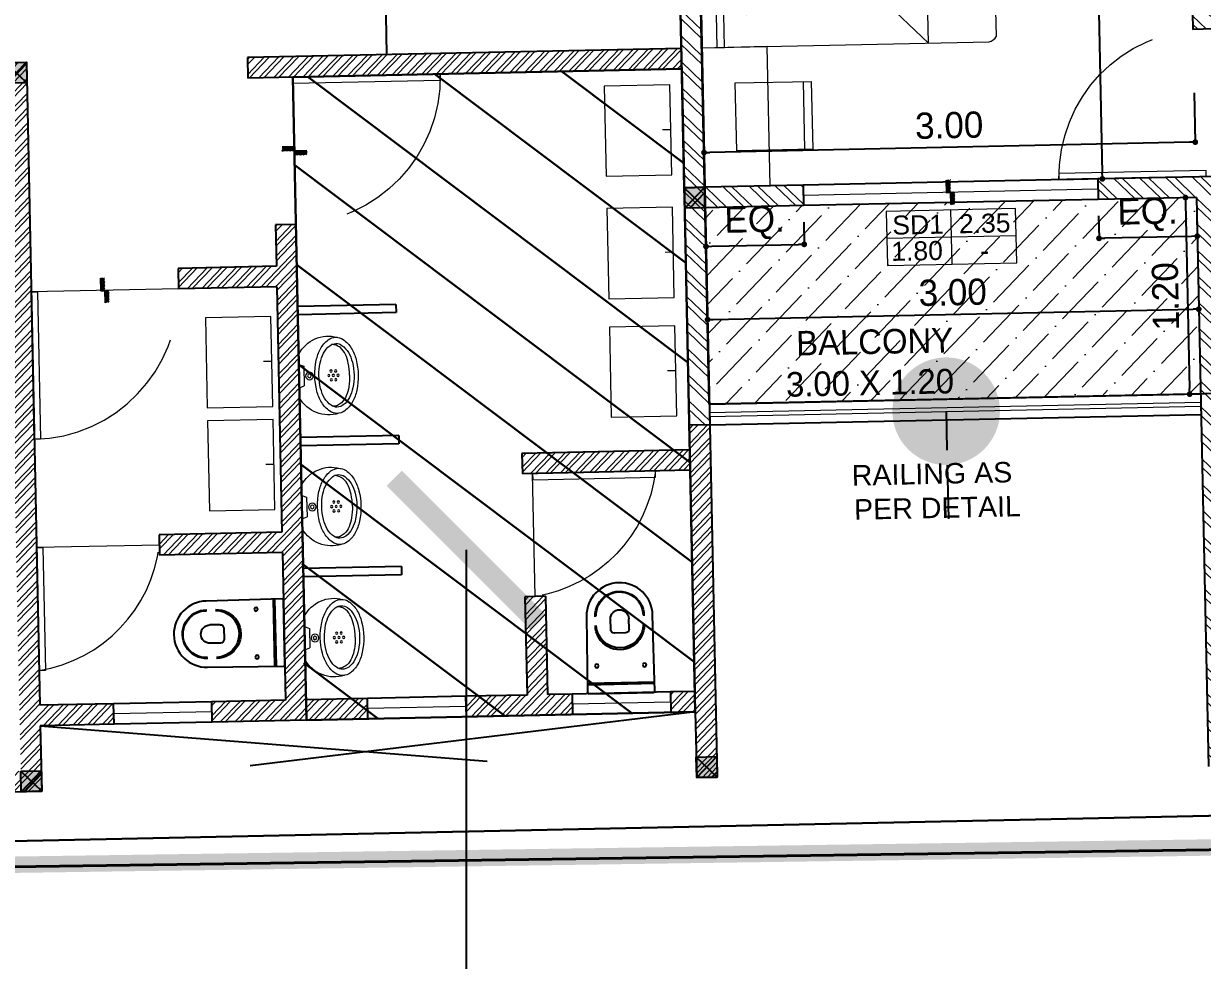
# Model space of a CAD drawing. Header units: metres. Extents: x 494 to 1845, y -666 to 1061.
# Drawn here: x 1412.288 to 1412.946, y 207.623 to 208.145 of the extents above; entities that cross this region are included whole.
import ezdxf

# ---------------------------------------------------------------- set-up
doc = ezdxf.new("R2010")
doc.units = ezdxf.units.M
doc.header["$MEASUREMENT"] = 0
for name, pattern in [('1', [0]), ('141011 - Typical Flr Plans -1 - 1.5 & 1-2 BHK_ Kolshet Namrata1$0$HIDDEN', [0.375, 0.25, -0.125]), ('ACAD_ISO02W100', [15, 12, -3])]:
    doc.linetypes.add(name, pattern=pattern)
doc.layers.get('Defpoints').update_dxf_attribs({"color": 12})
for name, color, linetype in [('0 @ 1', 7, 'Continuous'), ('A-AREA', 1, 'Continuous'), ('COLUMN', 1, 'Continuous'), ('PLOT - SURVEY', 1, '1'), ('TILE DROP', 180, '1'), ('VDA-TEXT', 250, '1'), ('VDA-WALL BELOW', 8, 'Continuous'), ('VDA_RAILING NOTE', 4, '1'), ('VDA_ROOF', 250, 'Continuous'), ('VDA_WALL BELOW', 8, '1'), ('WALL', 250, 'Continuous')]:
    doc.layers.add(name, color=color, linetype=linetype)
for name, color, linetype, lineweight in [('A-Wall Hatch', 8, 'Continuous', 9), ('ARCHITECTURAL COMMENTS', 2, 'Continuous', 30), ('DIMENSION', 8, 'Continuous', 5), ('VDA-DOOR', 23, 'Continuous', 5), ('VDA-DW TAGS', 4, 'Continuous', 9), ('VDA-FURNITURE', 8, 'Continuous', 13), ('VDA-HATCH', 8, 'Continuous', 9), ('VDA-PLUMBING', 8, 'Continuous', 13), ('VDA-RAILING', 25, 'Continuous', 5), ('VDA-SLIDING DOOR', 4, 'Continuous', 9), ('VDA-WALL', 250, 'Continuous', 25), ('VDA-WINDOW', 5, 'Continuous', 9), ('VDA_FURNITURE', 8, 'Continuous', 13)]:
    doc.layers.add(name, color=color, linetype=linetype, lineweight=lineweight)
doc.styles.add('arial', font='arial.ttf', dxfattribs={"height": 0.3})
doc.styles.add('RS', font='GOTHIC.TTF')
doc.styles.get("Standard").update_dxf_attribs({"font": 'arial.ttf'})
doc.dimstyles.new('SMALL', dxfattribs={"dimtxt": 0.16, "dimasz": 0.05, "dimexe": 0, "dimexo": 0, "dimgap": 0.05, "dimtad": 0, "dimdec": 1, "dimzin": 0, "dimdsep": 46, "dimtxsty": 'RS', "dimblk": 'ARCHTICK', "dimcen": 2.5, "dimclrd": 256, "dimclre": 256, "dimclrt": 5, "dimadec": 0, "dimazin": 0, "dimtfac": 1, "dimtofl": 0, "dimtmove": 0, "dimatfit": 3, "dimldrblk": 'ARCHTICK', "dimfxl": 0, "dimtolj": 1, "dimtzin": 0, "dimarcsym": 0})
doc.dimstyles.new('SMALL-1', dxfattribs={"dimtxt": 0.16, "dimasz": 0.035, "dimexe": 0, "dimexo": 0.1, "dimgap": 0.05, "dimtad": 1, "dimzin": 0, "dimdsep": 46, "dimtxsty": 'RS', "dimblk": 'DOT', "dimcen": 2.5, "dimclrd": 256, "dimclre": 256, "dimclrt": 5, "dimadec": 0, "dimazin": 0, "dimtfac": 1, "dimtdec": 3, "dimtofl": 0, "dimtmove": 0, "dimatfit": 3, "dimfxl": 0, "dimtolj": 1, "dimtzin": 0, "dimarcsym": 0})
pattern_1 = [(45, (1152.75841, 282.9493), (-0.11049, 0.11049), [])]
pattern_2 = [(135, (-4e-16, 0.375), (-0.00441942, -0.00441942), [])]

# ---------------------------------------------------------------- blocks, each defined once
blk = doc.blocks.new('6555kkm')
at = {"lineweight": 30}
h = blk.add_hatch(color=5, dxfattribs=at)
h.dxf.hatch_style = 1
h.paths.add_polyline_path([(1152.8834, 282.9493), (1152.7584, 282.9493), (1152.7584, 283.0743), (1152.8834, 283.0743)])
h = blk.add_hatch()
h.set_pattern_fill('ANSI31', color=5, scale=1.25)
h.set_pattern_definition(pattern_1)
h.paths.add_polyline_path([(1152.7584, 283.0743), (1152.8834, 283.0743), (1152.8834, 282.9493), (1152.7584, 282.9493)])
h = blk.add_hatch()
h.set_pattern_fill('ANSI31', color=5, scale=1.25)
h.set_pattern_definition(pattern_1)
h.paths.add_polyline_path([(1152.7584, 283.0743), (1152.8834, 283.0743), (1152.8834, 282.9493), (1152.7584, 282.9493)])
at = {"layer": 'COLUMN', "color": 5, "lineweight": 25}
for p, q in [((1152.7584, 282.9493), (1152.8834, 283.0743)), ((1152.8834, 282.9493), (1152.7584, 283.0743))]:
    blk.add_line(p, q, dxfattribs=at)
blk.add_lwpolyline([(1152.7584, 283.0743), (1152.8834, 283.0743), (1152.8834, 282.9493), (1152.7584, 282.9493)], close=True, dxfattribs=at)
blk = doc.blocks.new('zw$417C')
at = {"layer": 'COLUMN', "color": 8, "lineweight": 30}
for p in [(-1116.496, -278.5618, 0), (-1112.371, -279.4117, 0), (-1116.496, -282.8868, 0), (-1112.371, -282.8868)]:
    blk.add_blockref('6555kkm', p, dxfattribs=at)
blk = doc.blocks.new('DSFSDFSXDFD')
at = {"layer": 'VDA-PLUMBING', "lineweight": -3}
for p, q in [((-4851328.5376, -783007.5066, -1.776), (-4851328.9468, -783007.5066, -1.776)), ((-4851328.5384, -783007.5157, -1.776), (-4851328.946, -783007.5157, -1.776)), ((-4851328.7085, -783007.82, -1.776), (-4851328.7759, -783007.82, -1.776)), ((-4851328.7983, -783007.8421, -1.776), (-4851328.7983, -783007.9051, -1.776)), ((-4851328.6861, -783007.8425, -1.776), (-4851328.6861, -783007.9055, -1.776))]:
    blk.add_line(p, q, dxfattribs=at)
at = {"layer": 'VDA-PLUMBING', "lineweight": -3, "elevation": -1.776}
blk.add_lwpolyline([(-4851328.5452, -783007.4533, -0.41586), (-4851328.5373, -783007.4612), (-4851328.5402, -783007.9246, -1), (-4851328.9442, -783007.9246), (-4851328.9471, -783007.4612, -0.41586), (-4851328.9392, -783007.4533)], format="xyb", close=True, dxfattribs=at)
at = {"layer": 'VDA-PLUMBING', "lineweight": -3}
for centre in [(-4851328.8881, -783007.6216, -1.776), (-4851328.5963, -783007.6216, -1.776)]:
    blk.add_circle(centre, 0.0112, dxfattribs=at)
for centre, radius, start, end in [((-4851328.7422, -783007.8664, -1.776), 0.1489, 358.98526, 181.01474), ((-4851328.7422, -783007.872, -1.776), 0.1433, 1.19291, 178.80709), ((-4851328.7759, -783007.8425, -1.776), 0.0224, 90, 180), ((-4851328.7085, -783007.8425, -1.776), 0.0224, 0, 90), ((-4851328.7422, -783007.9055, -1.776), 0.0561, 180, 270), ((-4851328.7422, -783007.9055, -1.776), 0.0561, 270, 0), ((-4851328.7422, -783007.925, -1.776), 0.1489, 178.98526, 1.01474), ((-4851328.7422, -783007.9272, -1.776), 0.1432, 178.94588, 1.05412)]:
    blk.add_arc(centre, radius, start, end, dxfattribs=at)
blk = doc.blocks.new('FGFGDFG')
at = {"layer": 'VDA-DOOR'}
for p, q in [((2885.5504, -2510.2151, -0.0029), (2885.5504, -2509.4651, -0.0029)), ((2885.5504, -2509.4651, -0.0029), (2885.5884, -2509.4651, -0.0029)), ((2885.5884, -2509.4651, -0.0029), (2885.5884, -2510.2151, -0.0029)), ((2885.5884, -2510.2151, -0.0029), (2885.5504, -2510.2151, -0.0029))]:
    blk.add_line(p, q, dxfattribs=at)
at = {"layer": 'VDA-DOOR', "linetype": 'ACAD_ISO02W100', "ltscale": 0.01}
blk.add_arc((2885.7094, -2510.3361, -0.0029), 0.8793, 97.90754, 172.09246, dxfattribs=at)
blk = doc.blocks.new('wb')
at = {"layer": 'VDA-PLUMBING'}
blk.add_line((0, 0), (0, -0.0503), dxfattribs=at)
at = {"layer": 'VDA-PLUMBING', "elevation": -0.7094}
blk.add_lwpolyline([(-0.275, -0.4), (-0.275, 0), (0.275, 0), (0.275, -0.4)], close=True, dxfattribs=at)
blk = doc.blocks.new('FEFEDRF')
at = {"layer": 'VDA-PLUMBING'}
for p, q in [((1303.0222, 284.4382, 0), (1302.9924, 284.427, 0)), ((1302.9924, 284.427, 0), (1302.9924, 284.3079, 0)), ((1303.0222, 284.2967, 0), (1302.9924, 284.3079, 0))]:
    blk.add_line(p, q, dxfattribs=at)
at = {"layer": 'VDA-PLUMBING', "elevation": 0}
for points in [[(1302.748, 284.15, 0.324597), (1302.8404, 284.15, 0.106494), (1302.888, 284.2031, 0.07175), (1302.916, 284.274, 0.116612), (1302.916, 284.4608, 0.07175), (1302.888, 284.5318, 0.106494), (1302.8404, 284.5848, 0.324597), (1302.748, 284.5848, 0.106494), (1302.7004, 284.5318, 0.07175), (1302.6724, 284.4608, 0.116612), (1302.6724, 284.274, 0.07175), (1302.7004, 284.2031, 0.106494), (1302.748, 284.15, 0.158235)], [(1302.8927, 284.2894, 0.113183), (1302.8927, 284.4455, 0.070161), (1302.8701, 284.5046, 0.106104), (1302.8314, 284.549, 0.332705), (1302.757, 284.549, 0.106104), (1302.7183, 284.5046, 0.070161), (1302.6957, 284.4455, 0.113183), (1302.6957, 284.2894, 0.070161), (1302.7183, 284.2303, 0.106104), (1302.757, 284.1859, 0.332705), (1302.8314, 284.1859, 0.106104), (1302.8701, 284.2303, 0.070161), (1302.8927, 284.2894, 0.056411)], [(1302.7139, 284.3674, -0.04416), (1302.7205, 284.4393, -0.058504), (1302.7371, 284.4934, -0.100522), (1302.767, 284.5358, -0.041446), (1302.793, 284.5508, -0.101301), (1302.8175, 284.5556, -0.003595), (1302.8203, 284.5556)], [(1302.7139, 284.3674, 0.04416), (1302.7205, 284.2956, 0.058504), (1302.7371, 284.2415, 0.100522), (1302.767, 284.1991, 0.041446), (1302.793, 284.184, 0.101301), (1302.8175, 284.1792, 0.003595), (1302.8203, 284.1793)]]:
    blk.add_lwpolyline(points, format="xyb", dxfattribs=at)
at = {"layer": 'VDA-PLUMBING', "elevation": 0, "flags": 128}
blk.add_lwpolyline([(1302.7848, 284.1356, 0.351623), (1303.0222, 284.2337), (1303.0222, 284.5012, 0.351623), (1302.7848, 284.5993)], format="xyb", dxfattribs=at)
at = {"layer": 'VDA-PLUMBING'}
for centre, radius in [((1302.7847, 284.3674, 0), 0.0068), ((1302.7988, 284.3943, 0), 0.0068), ((1302.8129, 284.3674, 0), 0.0068), ((1302.827, 284.3943, 0), 0.0068), ((1302.8411, 284.3674, 0), 0.0068), ((1302.9593, 284.3674, 0), 0.0234), ((1302.9593, 284.3674, 0), 0.0113), ((1302.7988, 284.3406, 0), 0.0068), ((1302.827, 284.3406, 0), 0.0068)]:
    blk.add_circle(centre, radius, dxfattribs=at)
blk = doc.blocks.new('DFSDFASDFASD')
at = {"layer": 'VDA_ROOF', "color": 5, "lineweight": 30, "ltscale": 4}
blk.add_lwpolyline([(43.72, 7.8762), (16.8656, 4.45), (-16.85, 4.45), (-16.85, -6.375), (7.45, -6.375), (7.45, -7.275), (43.72, -7.275), (43.72, -3.7999), (45.045, -3.7999), (45.045, 0.8251), (43.72, 0.8251)], close=True, dxfattribs=at)
blk = doc.blocks.new('TT-level diff-flat-14')
at = {"layer": 'TILE DROP'}
h = blk.add_hatch(dxfattribs=at)
h.set_pattern_fill('ANSI31', color=256, scale=0.05, angle=90, style=0)
h.set_pattern_definition(pattern_2)
h.paths.add_polyline_path([(-0.075, 0.025), (-0.075, 0), (0, 0), (0, 0.025)])
h = blk.add_hatch(dxfattribs=at)
h.set_pattern_fill('ANSI31', color=256, scale=0.05, angle=90, style=0)
h.set_pattern_definition(pattern_2)
h.paths.add_polyline_path([(0, 0), (0, -0.025), (0.075, -0.025), (0.075, 0)])
for points in [[(0, 0), (-0.075, 0)], [(0.075, -0.025), (0, -0.025), (0, 0), (-0.075, 0)]]:
    blk.add_lwpolyline(points, dxfattribs=at)
blk = doc.blocks.new('SDFFF')
at = {"layer": 'VDA-DOOR'}
for p, q in [((-0.038, -0.8993), (-0.038, 0)), ((-0.038, 0), (0, 0)), ((0, 0), (0, -0.8993)), ((0, -0.8993), (-0.038, -0.8993))]:
    blk.add_line(p, q, dxfattribs=at)
at = {"layer": 'VDA-DOOR', "linetype": 'ACAD_ISO02W100', "ltscale": 0.01}
blk.add_arc((-0.038, 0.0007), 0.9, 270, 359.95753, dxfattribs=at)
blk = doc.blocks.new('_ArchTick')
at = {"color": 0, "linetype": 'ByBlock', "const_width": 0.15}
blk.add_lwpolyline([(-0.5, -0.5), (0.5, 0.5)], dxfattribs=at)
blk = doc.blocks.new('zw$DE63')
at = {"layer": 'VDA-FURNITURE', "extrusion": (-1.50799e-06, 1.20478e-06, 1)}
for p, q in [((0, 1.4654), (0, 0.0346)), ((1.8, 1.5), (0.0462, 1.5)), ((0.6923, 1.2231), (0.4154, 1.5)), ((0.4154, 1.5), (0.4154, 1.2231)), ((1.8, 1.5), (1.6615, 1.5)), ((1.6615, 1.5), (1.6616, 0)), ((1.7077, 0), (1.7077, 1.5)), ((1.8, 0), (1.8, 1.5)), ((1.8, 0), (1.8, 1.5)), ((1.2462, 0.8885), (1.2462, 1.3039)), ((1.2462, 1.3039), (1.5231, 1.3039)), ((1.5231, 1.3039), (1.5231, 0.8885)), ((0.6346, 1.2808), (0.4154, 1.2808)), ((0.4154, 1.2231), (0.6923, 1.2231)), ((0.6462, 0), (0.6462, 1.2231)), ((0.6923, 0), (0.6923, 1.2231)), ((1.5231, 0.8885), (1.2462, 0.8885)), ((1.5231, 0.6116), (1.2462, 0.6116)), ((1.2462, 0.6116), (1.2462, 0.1962)), ((1.5231, 0.1962), (1.5231, 0.6116)), ((1.2462, 0.1962), (1.5231, 0.1962)), ((0.0462, 0), (1.8, 0)), ((1.6616, 0), (1.8, 0))]:
    blk.add_line(p, q, dxfattribs=at)
at = {"layer": 'VDA-FURNITURE'}
for centre, start, end in [((0.065, 1.4268), 104.43861, 149.30258), ((0.065, 0.0732), 210.69742, 255.56139)]:
    blk.add_arc(centre, 0.0756, start, end, dxfattribs=at)
blk = doc.blocks.new('DFV')
at = {"layer": 'VDA_FURNITURE'}
for p, q in [((164.983, 153.5325), (164.9829, 153.0667)), ((164.983, 153.5325), (165.397, 153.5324)), ((165.3969, 153.0666), (165.397, 153.5324)), ((165.397, 153.4806), (164.983, 153.4807)), ((164.9829, 153.0667), (165.3969, 153.0666))]:
    blk.add_line(p, q, dxfattribs=at)
blk = doc.blocks.new('_Dot')
at = {"color": 0, "linetype": 'ByBlock', "lineweight": -2}
blk.add_line((-0.5, 0), (-1, 0), dxfattribs=at)
at = {"color": 0, "linetype": 'ByBlock', "const_width": 0.5}
blk.add_lwpolyline([(-0.25, 0, 1), (0.25, 0, 1)], format="xyb", close=True, dxfattribs=at)
blk = doc.blocks.new('*D412')
at = {"layer": 'Defpoints', "color": 0, "transparency": 16777216}
for p in [(1.815, -1.5808), (1.2435, -5.3558), (1.815, -5.3558)]:
    blk.add_point(p, dxfattribs=at)
at = {"layer": 'DIMENSION', "lineweight": -2, "transparency": 16777216}
for p, q in [((1.5435, -1.5808), (1.2435, -1.5808)), ((1.2435, -1.6158), (1.2435, -5.3208)), ((1.5435, -5.3558), (1.2435, -5.3558))]:
    blk.add_line(p, q, dxfattribs=at)
at = {"layer": 'DIMENSION', "lineweight": -2, "transparency": 16777216, "xscale": 0.035, "yscale": 0.035, "zscale": 0.035}
for p, rotation in [((1.2435, -1.5808), 90), ((1.2435, -5.3558), 270)]:
    blk.add_blockref('_Dot', p, dxfattribs=dict(at, rotation=rotation))
at = {"layer": 'DIMENSION', "color": 5, "transparency": 16777216, "insert": (1.1095, -3.4683), "char_height": 0.16, "attachment_point": 5, "rotation": 90, "style": 'RS'}
blk.add_mtext('\\A1;3.78', dxfattribs=at)
blk = doc.blocks.new('*D413')
at = {"layer": 'Defpoints', "color": 0, "transparency": 16777216}
for p in [(-1.185, -4.4559), (1.815, -4.4558), (-1.185, -5.1436)]:
    blk.add_point(p, dxfattribs=at)
at = {"layer": 'DIMENSION', "lineweight": -2, "transparency": 16777216}
for p, q in [((-1.185, -4.8436), (-1.185, -5.1436)), ((1.815, -4.8436), (1.815, -5.1436)), ((1.78, -5.1436), (-1.15, -5.1436))]:
    blk.add_line(p, q, dxfattribs=at)
at = {"layer": 'DIMENSION', "lineweight": -2, "transparency": 16777216, "xscale": 0.035, "yscale": 0.035, "zscale": 0.035, "rotation": 180}
blk.add_blockref('_Dot', (-1.185, -5.1436), dxfattribs=at)
at = {"layer": 'DIMENSION', "lineweight": -2, "transparency": 16777216, "xscale": 0.035, "yscale": 0.035, "zscale": 0.035}
blk.add_blockref('_Dot', (1.815, -5.1436), dxfattribs=at)
at = {"layer": 'DIMENSION', "color": 5, "transparency": 16777216, "insert": (0.315, -5.0096), "char_height": 0.16, "attachment_point": 5, "style": 'RS'}
blk.add_mtext('\\A1;3.00', dxfattribs=at)
blk = doc.blocks.new('0.9M D')
at = {"layer": 'VDA-DOOR'}
for p, q in [((1526.4784, 311.0275), (1526.4784, 311.9268)), ((1526.4784, 311.9268), (1526.5163, 311.9268)), ((1526.5163, 311.9268), (1526.5163, 311.0275)), ((1526.5163, 311.0275), (1526.4784, 311.0275))]:
    blk.add_line(p, q, dxfattribs=at)
at = {"layer": 'VDA-DOOR', "linetype": 'ACAD_ISO02W100', "ltscale": 0.01}
blk.add_arc((1526.4784, 311.9275), 0.9, 270, 359.95753, dxfattribs=at)
blk = doc.blocks.new('*D420')
at = {"layer": 'Defpoints', "color": 0, "transparency": 16777216}
for p in [(-1.185, -5.4808), (-0.585, -5.4808), (-0.585, -5.7171)]:
    blk.add_point(p, dxfattribs=at)
at = {"layer": 'DIMENSION', "lineweight": -2, "transparency": 16777216}
for p, q in [((-1.185, -5.5808), (-1.185, -5.7171)), ((-0.585, -5.5808), (-0.585, -5.7171)), ((-1.15, -5.7171), (-0.62, -5.7171))]:
    blk.add_line(p, q, dxfattribs=at)
at = {"layer": 'DIMENSION', "lineweight": -2, "transparency": 16777216, "xscale": 0.035, "yscale": 0.035, "zscale": 0.035, "rotation": 180}
blk.add_blockref('_Dot', (-1.185, -5.7171), dxfattribs=at)
at = {"layer": 'DIMENSION', "lineweight": -2, "transparency": 16777216, "xscale": 0.035, "yscale": 0.035, "zscale": 0.035}
blk.add_blockref('_Dot', (-0.585, -5.7171), dxfattribs=at)
at = {"layer": 'DIMENSION', "color": 5, "transparency": 16777216, "insert": (-0.885, -5.5788), "char_height": 0.16, "attachment_point": 5, "style": 'RS'}
blk.add_mtext('\\A1;EQ.', dxfattribs=at)
blk = doc.blocks.new('*D421')
at = {"layer": 'Defpoints', "color": 0, "transparency": 16777216}
for p in [(1.215, -5.4808), (1.815, -5.4808), (1.215, -5.7182)]:
    blk.add_point(p, dxfattribs=at)
at = {"layer": 'DIMENSION', "lineweight": -2, "transparency": 16777216}
for p, q in [((1.215, -5.5808), (1.215, -5.7182)), ((1.815, -5.5808), (1.815, -5.7182)), ((1.78, -5.7182), (1.25, -5.7182))]:
    blk.add_line(p, q, dxfattribs=at)
at = {"layer": 'DIMENSION', "lineweight": -2, "transparency": 16777216, "xscale": 0.035, "yscale": 0.035, "zscale": 0.035, "rotation": 180}
blk.add_blockref('_Dot', (1.215, -5.7182), dxfattribs=at)
at = {"layer": 'DIMENSION', "lineweight": -2, "transparency": 16777216, "xscale": 0.035, "yscale": 0.035, "zscale": 0.035}
blk.add_blockref('_Dot', (1.815, -5.7182), dxfattribs=at)
at = {"layer": 'DIMENSION', "color": 5, "transparency": 16777216, "insert": (1.515, -5.5799), "char_height": 0.16, "attachment_point": 5, "style": 'RS'}
blk.add_mtext('\\A1;EQ.', dxfattribs=at)
blk = doc.blocks.new('*D422')
at = {"layer": 'Defpoints', "color": 0, "transparency": 16777216}
for p in [(-1.185, -5.4808), (1.815, -5.4808), (1.815, -6.1635)]:
    blk.add_point(p, dxfattribs=at)
at = {"layer": 'DIMENSION', "lineweight": -2, "transparency": 16777216}
for p, q in [((-1.185, -5.8635), (-1.185, -6.1635)), ((1.815, -5.8635), (1.815, -6.1635)), ((-1.15, -6.1635), (1.78, -6.1635))]:
    blk.add_line(p, q, dxfattribs=at)
at = {"layer": 'DIMENSION', "lineweight": -2, "transparency": 16777216, "xscale": 0.035, "yscale": 0.035, "zscale": 0.035, "rotation": 180}
blk.add_blockref('_Dot', (-1.185, -6.1635), dxfattribs=at)
at = {"layer": 'DIMENSION', "lineweight": -2, "transparency": 16777216, "xscale": 0.035, "yscale": 0.035, "zscale": 0.035}
blk.add_blockref('_Dot', (1.815, -6.1635), dxfattribs=at)
at = {"layer": 'DIMENSION', "color": 5, "transparency": 16777216, "insert": (0.315, -6.0294), "char_height": 0.16, "attachment_point": 5, "style": 'RS'}
blk.add_mtext('\\A1;3.00', dxfattribs=at)
blk = doc.blocks.new('*D423')
at = {"layer": 'Defpoints', "color": 0, "transparency": 16777216}
for p in [(1.815, -5.4808), (1.7479, -6.6808), (1.815, -6.6808)]:
    blk.add_point(p, dxfattribs=at)
at = {"layer": 'DIMENSION', "lineweight": -2, "transparency": 16777216}
for p, q in [((1.7479, -5.4808), (1.7479, -5.4808)), ((1.7479, -5.5158), (1.7479, -6.6458)), ((1.7479, -6.6808), (1.7479, -6.6808))]:
    blk.add_line(p, q, dxfattribs=at)
at = {"layer": 'DIMENSION', "lineweight": -2, "transparency": 16777216, "xscale": 0.035, "yscale": 0.035, "zscale": 0.035}
for p, rotation in [((1.7479, -5.4808), 90), ((1.7479, -6.6808), 270)]:
    blk.add_blockref('_Dot', p, dxfattribs=dict(at, rotation=rotation))
at = {"layer": 'DIMENSION', "color": 5, "transparency": 16777216, "insert": (1.6139, -6.0808), "char_height": 0.16, "attachment_point": 5, "rotation": 90, "style": 'RS'}
blk.add_mtext('\\A1;1.20', dxfattribs=at)
blk = doc.blocks.new('SD3')
at = {"layer": 'VDA-DW TAGS'}
for p, q in [((1531.7239, 314.2677), (1531.7239, 314.5986)), ((1532.1186, 314.4332), (1531.3289, 314.4332))]:
    blk.add_line(p, q, dxfattribs=at)
blk.add_lwpolyline([(1532.1186, 314.5986), (1531.3289, 314.5986), (1531.3289, 314.2677), (1532.1186, 314.2677)], close=True, dxfattribs=at)
at = {"layer": 'VDA-DW TAGS', "attachment_point": 8, "style": 'arial'}
for s, insert, char_height, width in [('SD1', (1531.5212, 314.4538), 0.11598, 0.282293), ('2.35', (1531.928, 314.4538), 0.11598, 0.282293), ('1.80', (1531.5116, 314.294), 0.11598, 0.27584), ('-', (1531.9241, 314.2884), 0.116, 0.366174)]:
    blk.add_mtext(s, dxfattribs=dict(at, insert=insert, char_height=char_height, width=width))
blk = doc.blocks.new('AFDADSFADSF')
at = {"layer": 'A-Wall Hatch', "ltscale": 0.1}
h = blk.add_hatch(dxfattribs=at)
h.set_pattern_fill('ANSI32', color=256, scale=0.3, angle=270)
h.set_pattern_definition([(315, (5.06504, -8.95583), (0.0795495, 0.0795495), []), (315, (5.06504, -9.00886), (0.0795495, 0.0795495), [])])
h.paths.add_polyline_path([(3.29, 0.6442), (3.415, 0.6442), (3.415, 1.5442), (6.765, 1.5442), (6.765, -1.8808), (5.515, -1.8808), (5.515, -2.0058), (7.24, -2.0058), (7.24, -1.8808), (6.89, -1.8808), (6.89, -0.5308), (7.24, -0.5308), (7.24, -0.4058), (6.89, -0.4058), (6.89, 1.6692), (3.29, 1.6692)])
h.paths.add_polyline_path([(-1.31, -6.8058), (-1.185, -6.8058), (-1.185, 0.9442), (0.165, 0.9442), (0.165, -0.0058), (0.29, -0.0058), (0.29, 1.0692), (-1.31, 1.0692)])
h.paths.add_polyline_path([(-0.435, -1.5808), (1.815, -1.5808), (1.815, -4.4558), (1.94, -4.4558), (1.94, -1.5808), (2.315, -1.5808), (2.315, -1.4558), (0.29, -1.4558), (0.29, -0.6058), (0.165, -0.6058), (0.165, -1.4558), (-0.435, -1.4558)])
h.paths.add_polyline_path([(2.84, -5.4808), (4.94, -5.4808), (4.94, -8.9558), (5.065, -8.9558), (5.065, -5.3558), (2.84, -5.3558)])
h.paths.add_polyline_path([(7.365, -5.4808), (7.365, -7.4058), (7.49, -7.4058), (7.49, -5.4808), (8.365, -5.4808), (8.365, -0.4058), (8.24, -0.4058), (8.24, -5.3558), (7.365, -5.3558)])
h.paths.add_polyline_path([(2.915, -1.5807), (2.915, -1.4558), (3.29, -1.4558), (3.29, -0.5558), (3.415, -0.5558), (3.415, -1.4558), (4.315, -1.4558), (4.315, -2.0058), (4.19, -2.0058), (4.19, -1.5808), (3.415, -1.5808), (3.415, -4.4558), (3.29, -4.4558), (3.29, -3.6558), (2.69, -3.6558), (2.69, -3.5308), (3.29, -3.5308), (3.29, -1.5808), (2.9209, -1.5808), (2.9209, -1.5807)])
h.paths.add_polyline_path([(1.215, -5.4808), (1.815, -5.4808), (1.815, -8.9558), (1.94, -8.9558), (1.94, -5.3558), (1.215, -5.3558)])
h.paths.add_polyline_path([(-1.185, -5.4808), (-1.185, -5.3558), (-0.585, -5.3558), (-0.585, -5.4808)])
h.paths.add_polyline_path([(6.865, -5.4808), (6.865, -5.3558), (7.365, -5.3558), (7.365, -5.4808)])
at = {"layer": 'VDA-HATCH'}
h = blk.add_hatch(dxfattribs=at)
h.set_pattern_fill('ANSI36', color=43)
h.set_pattern_definition([(45, (-42512.66198, 14913.07377), (0.06629126074, 0.24306795603), [0.3125, -0.0625, 0, -0.0625])])
h.paths.add_polyline_path([(5.065, -7.2808), (7.365, -7.2808), (7.365, -5.4808), (5.065, -5.4808)])
h.paths.add_polyline_path([(-1.185, -6.6808), (1.815, -6.6808), (1.815, -5.4808), (-1.185, -5.4808)])
h.paths.add_polyline_path([(4.315, -1.4558), (3.415, -1.4558), (3.415, 1.5442), (4.315, 1.5442)])
blk.add_lwpolyline([(-1.185, -5.3559), (-1.31, -5.3559), (-1.31, -1.4558), (-1.185, -1.4558)], close=True)
at = {"layer": 'A-AREA'}
blk.add_lwpolyline([(-1.185, 0.9442), (0.165, 0.9442), (0.165, -1.5808), (3.415, -1.5808), (3.415, 1.5442), (6.765, 1.5442), (6.765, -0.5308), (7.24, -0.5308), (7.24, -0.4058), (8.24, -0.4058), (8.24, -5.3558), (7.365, -5.3558), (7.365, -7.2808), (4.94, -7.2808), (4.94, -8.831), (1.94, -8.8308), (1.94, -6.6808), (-1.185, -6.6808), (-1.185, 0.9442)], dxfattribs=at)
at = {"layer": 'VDA-FURNITURE'}
blk.add_lwpolyline([(-0.785, -4.5059), (-1.185, -4.5059), (-1.185, -5.3559), (-0.785, -5.3559)], close=True, dxfattribs=at)
at = {"layer": 'VDA-RAILING'}
for p, q in [((-1.185, -6.7308), (1.815, -6.7308)), ((-1.185, -6.7558), (1.815, -6.7558))]:
    blk.add_line(p, q, dxfattribs=at)
at = {"layer": 'VDA-SLIDING DOOR'}
blk.add_line((1.215, -5.4183), (-0.585, -5.4183), dxfattribs=at)
at = {"layer": 'VDA-WALL'}
for p, q in [((-1.31, 1.0692), (-1.31, -6.8058)), ((-1.185, 0.9442), (-1.185, -5.3558)), ((1.815, -1.5808), (1.815, -4.4558)), ((1.94, -4.4558), (1.815, -4.4558)), ((-0.585, -5.3558), (-1.185, -5.3558)), ((-0.585, -5.3558), (-0.585, -5.4808)), ((1.94, -5.3558), (1.215, -5.3558)), ((1.215, -5.3558), (1.215, -5.4808)), ((-1.185, -5.4808), (-1.185, -6.8058)), ((-0.585, -5.4808), (-1.185, -5.4808)), ((1.815, -5.4808), (1.215, -5.4808)), ((1.815, -5.4808), (1.815, -8.9558)), ((-1.185, -6.8058), (-1.31, -6.8058))]:
    blk.add_line(p, q, dxfattribs=at)
at = {"layer": 'VDA-WALL BELOW'}
for p, q in [((1.215, -5.3558), (-0.585, -5.3558)), ((1.215, -5.4808), (-0.585, -5.4808)), ((-1.185, -6.6808), (1.815, -6.6808)), ((-1.185, -6.8058), (1.815, -6.8058))]:
    blk.add_line(p, q, dxfattribs=at)
at = {"xscale": -1, "rotation": 270}
blk.add_blockref('TT-level diff-flat-14', (0.315, -5.4183), dxfattribs=at)
blk.add_blockref('SD3', (-1531.4088, -320.1251))
at = {"layer": 'VDA-FURNITURE', "rotation": 180.0000002734843}
blk.add_blockref('zw$DE63', (0.615, -3.0058), dxfattribs=at)
at = {"layer": 'VDA-FURNITURE', "extrusion": (-2.00688e-08, 0.000111805, 1), "xscale": -1.000054247983929, "yscale": 1.000054247983927, "zscale": 1.00005424798392, "rotation": 269.9850941057657}
blk.add_blockref('DFV', (-154.103, -170.0897, -0.019), dxfattribs=at)
at = {"layer": 'VDA-HATCH', "xscale": -1, "rotation": 270}
blk.add_blockref('0.9M D', (-310.0493, -1531.8342), dxfattribs=at)
at = {"layer": 'VDA-TEXT', "insert": (0.3115, -6.2448), "char_height": 0.15, "width": 1.314504061156185e-11, "attachment_point": 3, "style": 'arial'}
blk.add_mtext('\\pi0.53255;{\\fCentury Gothic|b0|i0|c0|p34;BALCONY  }\\P\\pi0.51205;{\\fCentury Gothic|b0|i0|c0|p34;3.00 X 1.20}', dxfattribs=at)
at = {"layer": 'DIMENSION'}
dim = blk.add_linear_dim(base=(1.2435265087, -5.3558286846), p1=(1.8150367361, -1.5808286846), p2=(1.8150367361, -5.3558286846), angle=90, dimstyle='SMALL-1', dxfattribs=at)
dim.commit()
dim.dimension.update_dxf_attribs({"geometry": '*D412', "text_midpoint": (1.2435265087, -3.4683286846), "dimtype": 160})
dim = blk.add_linear_dim(base=(-1.185, -5.1436), p1=(1.815, -4.4558), p2=(-1.185, -4.4559), dimstyle='SMALL-1', dxfattribs=at)
dim.commit()
dim.dimension.update_dxf_attribs({"geometry": '*D413', "text_midpoint": (0.315, -5.0096)})
dim = blk.add_linear_dim(base=(1.7479, -6.6808), p1=(1.815, -5.4808), p2=(1.815, -6.6808), angle=90, dimstyle='SMALL-1', dxfattribs=at)
dim.commit()
dim.dimension.update_dxf_attribs({"geometry": '*D423', "text_midpoint": (1.6139, -6.0808)})
for base, p1, p2, picture, middle in [((-0.585, -5.7171), (-1.185, -5.4808), (-0.585, -5.4808), '*D420', (-0.885, -5.5788)), ((1.215, -5.7182), (1.815, -5.4808), (1.215, -5.4808), '*D421', (1.515, -5.5799))]:
    dim = blk.add_linear_dim(base=base, p1=p1, p2=p2, text='EQ.', dimstyle='SMALL-1', dxfattribs=at)
    dim.commit()
    dim.dimension.update_dxf_attribs({"geometry": picture, "text_midpoint": middle})
dim = blk.add_linear_dim(base=(1.815, -6.1635), p1=(-1.185, -5.4808), p2=(1.815, -5.4808), dimstyle='SMALL-1', dxfattribs=at)
dim.commit()
dim.dimension.update_dxf_attribs({"geometry": '*D422', "text_midpoint": (0.315, -6.1635), "dimtype": 160})

msp = doc.modelspace()

# ---------------------------------------------------------------- hatches: boundary and pattern name
at = {"layer": 'ARCHITECTURAL COMMENTS'}
h = msp.add_hatch(dxfattribs=at)
h.set_pattern_fill('ANSI31', color=1, scale=0.35, angle=98.06723)
h.set_pattern_definition([(143.067228, (-819.18946, -544.6185), (-0.02628839196, -0.0349711731), [])])
h.paths.add_polyline_path([(1412.44499, 207.75688), (1412.66282, 207.76147), (1412.65526, 208.11985), (1412.43841, 208.11533), (1412.44087, 207.99866)])
at = {"layer": 'VDA-HATCH'}
h = msp.add_hatch(dxfattribs=at)
h.set_pattern_fill('ANSI32', color=256, scale=0.015525, angle=1.20885)
h.set_pattern_definition([(46.208855, (1281.75294, 180.3922277), (-0.00420272316, 0.00402901998), []), (46.208855, (1281.755684, 180.3922856), (-0.00420272316, 0.00402901998), [])])
h.paths.add_polyline_path([(1413.7534, 208.99957), (1413.75306, 209.01106), (1412.03811, 208.75538), (1409.23361, 208.6962), (1409.23385, 208.68479), (1412.03907, 208.74399)])
h.paths.add_polyline_path([(1410.37238, 207.75882), (1410.37213, 207.77023), (1410.45203, 207.77191), (1410.44543, 208.08464), (1410.45113, 208.08476), (1410.45684, 208.08488), (1410.46344, 207.77216), (1410.51822, 207.77331), (1410.51846, 207.7619)])
h.paths.add_polyline_path([(1410.91336, 207.77023), (1410.91312, 207.78164), (1410.9679, 207.7828), (1410.9613, 208.09552), (1410.97272, 208.09576), (1410.97932, 207.78304), (1411.0341, 207.7842), (1411.03434, 207.77278)])
h.paths.add_polyline_path([(1410.65542, 207.76479), (1410.65518, 207.7762), (1410.70996, 207.77736), (1410.70337, 208.09008), (1410.71478, 208.09032), (1410.72138, 207.7776), (1410.77616, 207.77875), (1410.7764, 207.76734)])
h.paths.add_polyline_path([(1411.1713, 207.77567), (1411.17106, 207.78709), (1411.22584, 207.78824), (1411.21924, 208.10096), (1411.23065, 208.10121), (1411.23749, 207.77707)])
h.paths.add_polyline_path([(1414.22305, 208.69074), (1414.22288, 208.69873), (1414.28907, 208.70013), (1414.28931, 208.68871), (1414.23453, 208.68756), (1414.23684, 208.57799), (1414.22543, 208.57775)])
h.paths.add_polyline_path([(1413.95928, 209.0418), (1414.04621, 209.05476), (1414.06203, 209.05712), (1414.06444, 209.05748), (1414.14217, 209.06907), (1414.14385, 209.05778), (1413.96097, 209.03051)])
h.paths.add_polyline_path([(1414.44476, 209.11418), (1414.45617, 209.11442), (1414.46565, 208.66503), (1414.45424, 208.66479)])
h.paths.add_polyline_path([(1414.30476, 209.09331), (1414.30644, 209.08202), (1414.445, 209.10268), (1414.44476, 209.11418)])
h.paths.add_polyline_path([(1412.43456, 207.75666), (1412.42873, 208.03286), (1412.44014, 208.0331), (1412.44597, 207.7569)])
h.paths.add_polyline_path([(1412.4133, 208.11474), (1412.41306, 208.12616), (1412.65502, 208.13126), (1412.65526, 208.11985)])
h.paths.add_polyline_path([(1412.65945, 207.92126), (1412.67086, 207.9215), (1412.67501, 207.72519), (1412.66359, 207.72495)])
h.paths.add_polyline_path([(1414.35779, 208.69016), (1414.35755, 208.70157), (1414.45342, 208.70359), (1414.45366, 208.69218)])
h.paths.add_polyline_path([(1412.56639, 207.89418), (1412.65998, 207.89615), (1412.65974, 207.90756), (1412.56615, 207.90559)])
h.paths.add_polyline_path([(1411.22782, 207.69466), (1411.22757, 207.70607), (1411.29662, 207.70753), (1411.29687, 207.69611)])
h.paths.add_polyline_path([(1411.43382, 207.699), (1411.43358, 207.71042), (1411.54886, 207.71285), (1411.5491, 207.70144)])
h.paths.add_polyline_path([(1411.22608, 207.77683), (1411.22757, 207.70607), (1411.23899, 207.70631), (1411.23749, 207.77707)])
h.paths.add_polyline_path([(1412.36411, 207.8488), (1412.43258, 207.85025), (1412.43234, 207.86166), (1412.36386, 207.86021)])
h.paths.add_polyline_path([(1413.75316, 209.01107), (1413.7534, 208.99957), (1413.79838, 209.00627), (1413.79669, 209.01756)])
h.paths.add_polyline_path([(1412.56923, 207.7595), (1412.56784, 207.8257), (1412.57925, 207.82594), (1412.58065, 207.75974)])
h.paths.add_polyline_path([(1412.37467, 207.99726), (1412.42946, 207.99842), (1412.42922, 208.00983), (1412.37443, 208.00868)])
h.paths.add_polyline_path([(1412.39347, 207.75579), (1412.39323, 207.7672), (1412.43432, 207.76807), (1412.43456, 207.75666)])
h.paths.add_polyline_path([(1412.2976, 207.75377), (1412.29736, 207.76518), (1412.33845, 207.76605), (1412.33869, 207.75464)])
h.paths.add_polyline_path([(1413.51653, 208.645), (1413.52795, 208.64524), (1413.52713, 208.68405), (1413.51572, 208.68381), (1413.51653, 208.645)])
h.paths.add_polyline_path([(1413.74936, 208.64991), (1413.74854, 208.68872), (1413.75996, 208.68896), (1413.76078, 208.65016)])
h.paths.add_polyline_path([(1414.00684, 208.65535), (1414.00603, 208.69415), (1414.01744, 208.69439), (1414.01826, 208.65559), (1414.00684, 208.65535)])
h.paths.add_polyline_path([(1412.56923, 207.7595), (1412.535, 207.75878), (1412.53475, 207.77019), (1412.56899, 207.77091)])
h.paths.add_polyline_path([(1412.44597, 207.7569), (1412.44573, 207.76831), (1412.47997, 207.76903), (1412.48021, 207.75762)])
h.paths.add_polyline_path([(1414.45598, 208.58261), (1414.46739, 208.58286), (1414.46681, 208.61025), (1414.4554, 208.61001)])
h.paths.add_polyline_path([(1412.58065, 207.75974), (1412.58041, 207.77115), (1412.5941, 207.77144), (1412.59434, 207.76003)])
h.paths.add_polyline_path([(1412.66282, 207.76147), (1412.64913, 207.76119), (1412.64889, 207.7726), (1412.66258, 207.77289)])
h.paths.add_polyline_path([(1411.68581, 207.71574), (1411.68605, 207.70433), (1412.29837, 207.71725), (1412.2898, 208.12356), (1411.8561, 208.1144), (1411.85634, 208.10299), (1412.27863, 208.1119), (1412.28672, 207.72842), (1411.75486, 207.7172), (1411.74653, 208.11209), (1411.73512, 208.11185), (1411.74345, 207.71695)])
h.paths.add_polyline_path([(1409.25364, 207.74663), (1409.29768, 207.74756), (1409.29792, 207.73614), (1409.25388, 207.73521)])
h.paths.add_polyline_path([(1409.40749, 207.73846), (1409.40725, 207.74987), (1409.70332, 207.75612), (1409.70356, 207.7447)])
h.paths.add_polyline_path([(1409.81289, 207.75843), (1410.10896, 207.76468), (1410.1092, 207.75326), (1409.81313, 207.74701)])
h.paths.add_polyline_path([(1410.24456, 208.0804), (1410.25597, 208.08064), (1410.26281, 207.7565), (1410.21877, 207.75557), (1410.21853, 207.76699), (1410.25115, 207.76768)])

# ---------------------------------------------------------------- linework, layer by layer
at = {"layer": 'ARCHITECTURAL COMMENTS', "color": 1}
msp.add_lwpolyline([(1412.44087, 207.99866), (1412.44597, 207.7569), (1412.66282, 207.76147), (1412.65526, 208.11985), (1412.43841, 208.11533), (1412.44087, 207.99866)], dxfattribs=at)
at = {"layer": 'PLOT - SURVEY', "color": 250, "linetype": 'Continuous', "lineweight": 40}
msp.add_lwpolyline([(1407.14496, 209.29449), (1407.11753, 208.79074), (1407.08592, 208.57155), (1407.04727, 207.98831), (1407.04392, 207.71214), (1408.40005, 207.71157), (1411.40527, 207.66279), (1414.72891, 207.70995)], dxfattribs=at)
at = {"layer": 'VDA-DOOR'}
for p, q in [((1412.44014, 208.0331), (1412.43841, 208.11533, -1.776)), ((1412.37467, 207.99726), (1412.2925, 207.99553, -1.776)), ((1412.57354, 207.82582), (1412.5721, 207.8943, -1.776)), ((1412.36398, 207.85451), (1412.29551, 207.85306, -1.776))]:
    msp.add_line(p, q, dxfattribs=at)
at = {"layer": 'VDA-WALL'}
for p, q in [((1412.65502, 208.13126), (1412.41306, 208.12616, -1.776)), ((1412.41306, 208.12616), (1412.4133, 208.11474, -1.776)), ((1412.41306, 208.12616), (1412.4133, 208.11474, -1.776)), ((1411.8561, 208.1144), (1412.2898, 208.12356, -1.776)), ((1412.2898, 208.12356), (1412.29736, 207.76518, -1.776)), ((1412.65526, 208.11985), (1412.4133, 208.11474, -1.776)), ((1412.44014, 208.0331), (1412.42873, 208.03286, -1.776)), ((1412.42873, 208.03286), (1412.42922, 208.00983, -1.776)), ((1412.44014, 208.0331), (1412.44573, 207.76831, -1.776)), ((1412.42922, 208.00983), (1412.37443, 208.00868, -1.776)), ((1412.37443, 208.00868), (1412.37467, 207.99726, -1.776)), ((1412.42946, 207.99842), (1412.37467, 207.99726, -1.776)), ((1412.42946, 207.99842), (1412.43234, 207.86166, -1.776)), ((1412.49589, 207.9886), (1412.44111, 207.98745, -1.776)), ((1412.49589, 207.9886), (1412.49599, 207.98404, -1.776)), ((1412.49599, 207.98404), (1412.4412, 207.98288, -1.776)), ((1412.49743, 207.91556), (1412.44265, 207.9144, -1.776)), ((1412.49743, 207.91556), (1412.49753, 207.91099, -1.776)), ((1412.49753, 207.91099), (1412.44275, 207.90984, -1.776)), ((1412.65974, 207.90756), (1412.56615, 207.90559, -1.776)), ((1412.56615, 207.90559), (1412.56639, 207.89418, -1.776)), ((1412.65998, 207.89615), (1412.56639, 207.89418, -1.776)), ((1412.43234, 207.86166), (1412.36386, 207.86021, -1.776)), ((1412.36386, 207.86021), (1412.36411, 207.8488, -1.776)), ((1412.43258, 207.85025), (1412.36411, 207.8488, -1.776)), ((1412.43258, 207.85025), (1412.43432, 207.76807, -1.776)), ((1412.49897, 207.84251), (1412.44419, 207.84136, -1.776)), ((1412.49897, 207.84251), (1412.49907, 207.83795, -1.776)), ((1412.49907, 207.83795), (1412.44429, 207.83679, -1.776)), ((1412.57925, 207.82594), (1412.56784, 207.8257, -1.776)), ((1412.56784, 207.8257), (1412.56899, 207.77091, -1.776)), ((1412.57925, 207.82594), (1412.58041, 207.77115, -1.776)), ((1412.47997, 207.76903), (1412.44573, 207.76831, -1.776)), ((1412.48021, 207.75762), (1412.47997, 207.76903, -1.776)), ((1412.56899, 207.77091), (1412.53475, 207.77019, -1.776)), ((1412.53475, 207.77019), (1412.535, 207.75878, -1.776)), ((1412.5941, 207.77144), (1412.58041, 207.77115, -1.776)), ((1412.5941, 207.77144), (1412.59434, 207.76003, -1.776)), ((1412.66258, 207.77289), (1412.64889, 207.7726, -1.776)), ((1412.64889, 207.7726), (1412.64913, 207.76119, -1.776)), ((1412.66258, 207.77289), (1412.66258, 207.77289, -1.776)), ((1412.33845, 207.76605), (1412.29736, 207.76518, -1.776)), ((1412.29736, 207.76518), (1412.29736, 207.76518, -1.776)), ((1412.33869, 207.75464), (1412.33845, 207.76605, -1.776)), ((1412.43432, 207.76807), (1412.39323, 207.7672, -1.776)), ((1412.39347, 207.75579), (1412.39323, 207.7672, -1.776)), ((1412.48021, 207.75762), (1412.39347, 207.75579, -1.776)), ((1412.59434, 207.76003), (1412.535, 207.75878, -1.776)), ((1412.66282, 207.76147), (1412.64913, 207.76119, -1.776)), ((1412.66282, 207.76147), (1412.66282, 207.76147, -1.776)), ((1412.66282, 207.76147), (1412.66359, 207.72495, -1.776)), ((1412.33869, 207.75464), (1412.2976, 207.75377, -1.776)), ((1412.2976, 207.75377), (1412.29837, 207.71725, -1.776)), ((1412.2976, 207.75377), (1412.2976, 207.75377, -1.776)), ((1412.66359, 207.72495), (1412.67501, 207.72519, -1.776)), ((1411.6832, 207.70426), (1412.29837, 207.71725, -1.776))]:
    msp.add_line(p, q, dxfattribs=at)
at = {"layer": 'VDA-WALL', "color": 252, "linetype": '141011 - Typical Flr Plans -1 - 1.5 & 1-2 BHK_ Kolshet Namrata1$0$HIDDEN', "true_color": 0x939598}
for p, q in [((1412.66282, 207.76147), (1412.29837, 207.71725, -1.776)), ((1412.2976, 207.75377), (1412.66131, 207.7249, -1.776))]:
    msp.add_line(p, q, dxfattribs=at)
at = {"layer": 'VDA-WALL BELOW'}
for p, q in [((1412.64428, 208.6403), (1412.66258, 207.77289, -1.776)), ((1412.65569, 208.64054), (1412.67501, 207.72519, -1.776)), ((1412.53475, 207.77019), (1412.47997, 207.76903, -1.776)), ((1412.64889, 207.7726), (1412.5941, 207.77144, -1.776)), ((1412.39323, 207.7672), (1412.33845, 207.76605, -1.776)), ((1412.535, 207.75878), (1412.48021, 207.75762, -1.776)), ((1412.64913, 207.76119), (1412.59434, 207.76003, -1.776)), ((1412.39347, 207.75579), (1412.33869, 207.75464, -1.776))]:
    msp.add_line(p, q, dxfattribs=at)
at = {"layer": 'VDA-WINDOW'}
for p, q in [((1412.53487, 207.76448), (1412.48009, 207.76333, -1.776)), ((1412.64901, 207.76689), (1412.59422, 207.76574, -1.776)), ((1412.39335, 207.7615), (1412.33857, 207.76034, -1.776))]:
    msp.add_line(p, q, dxfattribs=at)
at = {"layer": 'VDA_WALL BELOW'}
msp.add_line((1412.48012, 208.6277), (1412.49067, 208.12779, -1.776), dxfattribs=at)
at = {"layer": 'WALL', "lineweight": 50, "ltscale": 0.5, "const_width": 0.00913}
msp.add_lwpolyline([(1414.47967, 209.76742), (1411.98779, 209.39538), (1409.11483, 209.36066), (1407.14463, 209.29463), (1407.11731, 208.79084), (1407.08575, 208.57162), (1407.04721, 207.98833), (1407.04392, 207.71214), (1408.40016, 207.71186), (1411.40561, 207.6637), (1414.77046, 207.71214)], dxfattribs=at)

# ---------------------------------------------------------------- block references
for name, p, xscale, yscale, zscale, rotation in [('DFSDFASDFASD', (1410.50676, 208.31658), 0.09132575951384468, 0.09132575951384468, 0.09132575951384468, 1.208854810110589), ('AFDADSFADSF', (1412.76595, 208.5452), 0.09132575951384468, 0.09132575951384468, 0.09132575951384468, 1.208854810110589), ('TT-level diff-flat-14', (1412.43928, 208.07422), 0.09132575951384465, 0.09132575951384465, 0.09132575951384465, 181.2088548101102), ('TT-level diff-flat-14', (1412.33359, 207.9964), -0.09132575951384474, 0.09132575951384468, 0.0913257595138447, 271.2088548101106)]:
    msp.add_blockref(name, p, dxfattribs=dict(xscale=xscale, yscale=yscale, zscale=zscale, rotation=rotation))
at = {"layer": '0 @ 1', "color": 4, "yscale": 0.09132575951384468}
for p, xscale, zscale, rotation in [((1412.43848, 208.11187), -0.09132575951384465, 0.0913257595138447, 91.20885481011038), ((1412.29597, 207.9956), 0.09132575951384468, 0.09132575951384468, 1.208854810110589)]:
    msp.add_blockref('SDFFF', p, dxfattribs=dict(at, xscale=xscale, zscale=zscale, rotation=rotation))
at = {"layer": 'COLUMN', "color": 6, "lineweight": 30, "xscale": 0.09132575951384468, "yscale": 0.09132575951384468, "zscale": 0.09132575951384468, "rotation": 1.208854810110589}
msp.add_blockref('zw$417C', (1408.97613, 207.64143), dxfattribs=at)
at = {"layer": 'VDA-DOOR'}
for p, xscale, yscale, zscale, rotation in [((1647.32802, -50.73919), -0.09132575951384474, 0.09132575951384468, 0.0913257595138447, 271.2088548101106), ((1680.60182, -15.78357), 0.09132575951384465, 0.09132575951384465, 0.09132575951384465, 181.2088548101102)]:
    msp.add_blockref('FGFGDFG', p, dxfattribs=dict(at, xscale=xscale, yscale=yscale, zscale=zscale, rotation=rotation))
at = {"layer": 'VDA-PLUMBING', "yscale": 0.09132575951384468, "zscale": 0.0913257595138447}
for name, p, xscale, rotation in [('wb', (1412.64913, 208.08593), -0.0913257595138447, 271.2088548101106), ('wb', (1412.65057, 208.01764), -0.0913257595138447, 271.2088548101106), ('wb', (1412.42668, 207.95682), -0.0913257595138447, 271.2088548101106), ('wb', (1412.65196, 207.95164), -0.0913257595138447, 271.2088548101106), ('FEFEDRF', (1531.96282, 184.49487), -0.09132575951384468, 1.208854810110583), ('wb', (1412.42789, 207.89943), -0.0913257595138447, 271.2088548101106), ('FEFEDRF', (1531.96436, 184.42183), -0.09132575951384468, 1.208854810110583), ('DSFSDFSXDFD', (445873.911, -61938.04054), -0.0913257595138447, 181.2088548101106), ('DSFSDFSXDFD', (63558.24608, 444669.09524), -0.0913257595138447, 271.2088548101106), ('FEFEDRF', (1531.9659, 184.34879), -0.09132575951384468, 1.208854810110583)]:
    msp.add_blockref(name, p, dxfattribs=dict(at, xscale=xscale, rotation=rotation))

# ---------------------------------------------------------------- texts
at = {"layer": 'VDA_RAILING NOTE', "insert": (1412.84446, 207.87054), "char_height": 0.0114157, "width": 0.1177547, "attachment_point": 9, "rotation": 1.20885}
msp.add_mtext('\\pt0;RAILING AS  PER DETAIL', dxfattribs=at)

# ---------------------------------------------------------------- leaders
msp.add_leader([(1412.53498, 207.85174, -1.77608), (1412.53498, 207.48267, -1.77608), (1412.17069, 207.48267, -1.77608)], dimstyle='SMALL', override={"dimasz": 0.08, "dimfxl": 0.3, "dimarcsym": 1})
at = {"layer": 'VDA_RAILING NOTE'}
msp.add_leader([(1412.80266, 207.92909, -1.77601), (1412.80312, 207.90731, -1.77601)], dimstyle='SMALL', override={"dimasz": 0.06, "dimclrd": 4, "dimldrblk": 'Dot', "dimfxl": 0.18}, dxfattribs=at)

doc.saveas('drawing.dxf')
